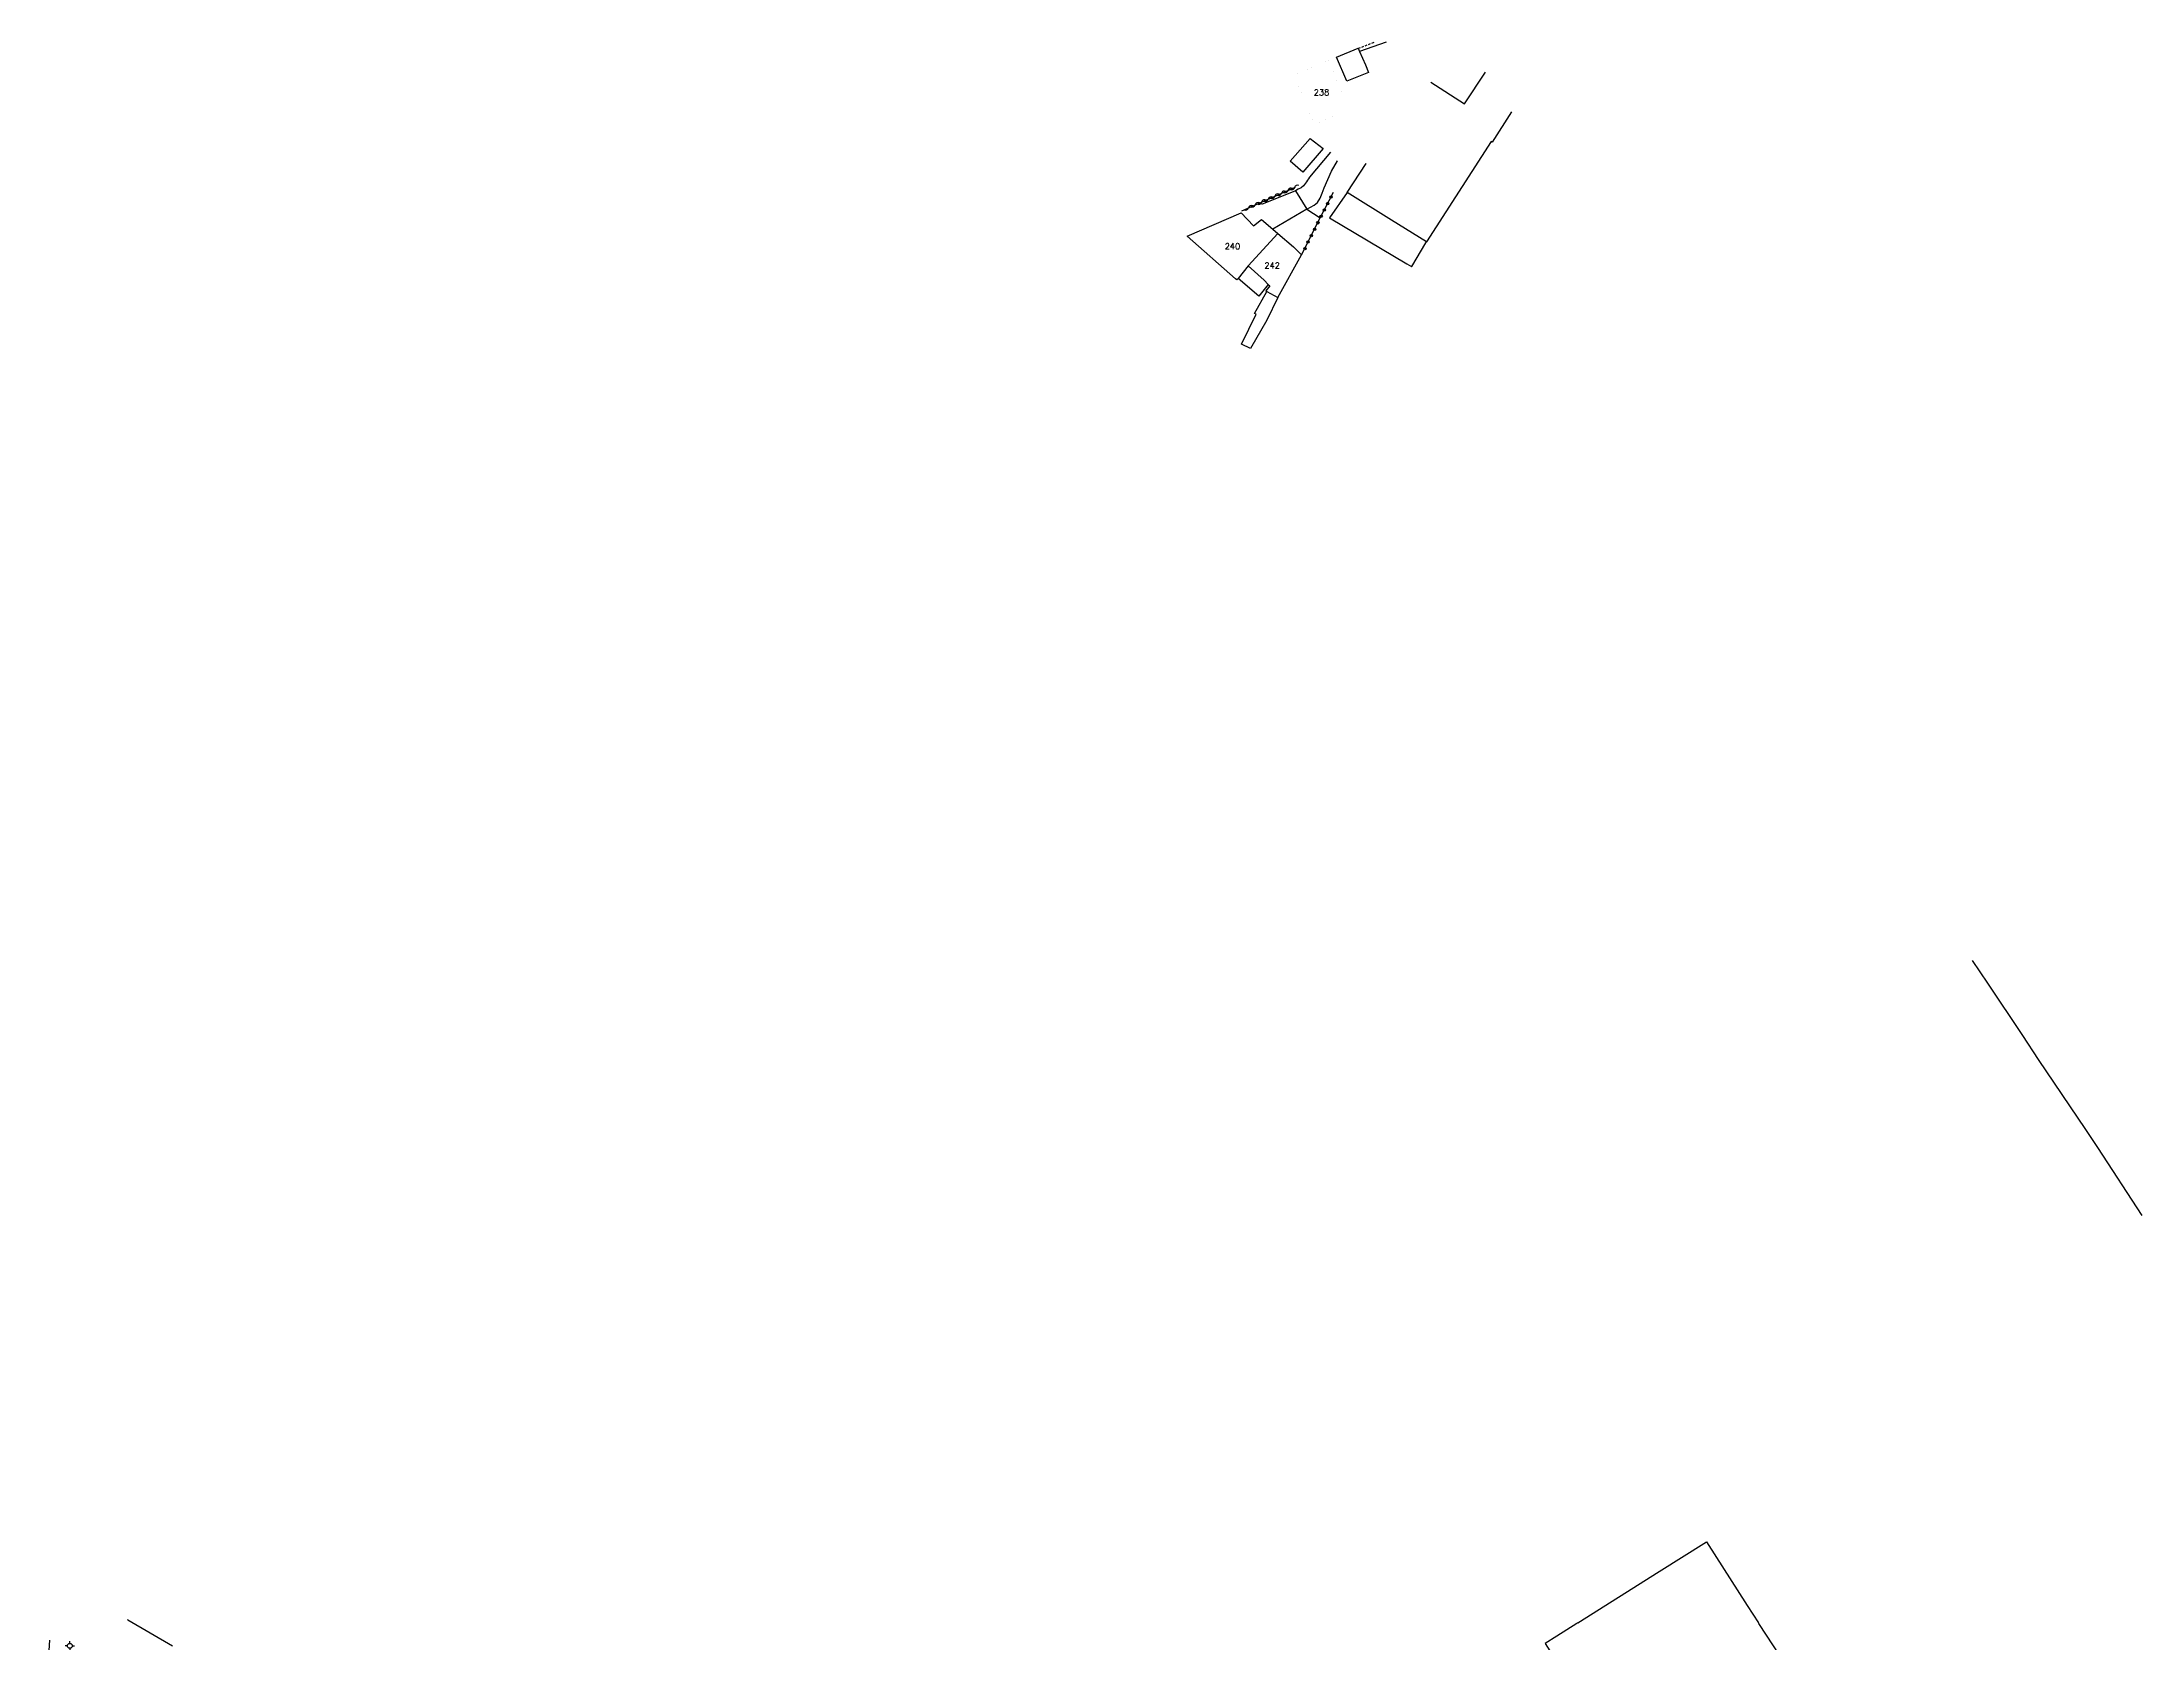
# Model space of a CAD drawing. Header units: millimetres. Extents: x 80000 to 81000, y 145000 to 146000.
# Drawn here: x 80026.8 to 80463.9, y 145666.6 to 146000 of the extents above; entities that cross this region are included whole.
import ezdxf
from ezdxf.enums import TextEntityAlignment as Align

# ---------------------------------------------------------------- set-up
doc = ezdxf.new("R2010")
doc.units = ezdxf.units.MM
doc.linetypes.add('DASHED', pattern=[0.75, 0.5, -0.25])
doc.layers.get('0').update_dxf_attribs({"linetype": 'CONTINUOUS'})
for name, color, linetype in [('W0014', 7, 'CONTINUOUS'), ('W0017', 7, 'CONTINUOUS'), ('W0071', 7, 'CONTINUOUS'), ('W0101', 7, 'CONTINUOUS'), ('W0104', 1, 'CONTINUOUS'), ('W0112', 1, 'DASHED'), ('W0120', 7, 'CONTINUOUS'), ('W0214', 2, 'CONTINUOUS'), ('W0310', 3, 'CONTINUOUS'), ('W0323', 7, 'CONTINUOUS'), ('W0610', 7, 'CONTINUOUS'), ('W0991', 7, 'CONTINUOUS'), ('W1102', 7, 'CONTINUOUS')]:
    doc.layers.add(name, color=color, linetype=linetype)
doc.styles.get("Standard").update_dxf_attribs({"font": 'romans.shx', "width": 0.85})

# ---------------------------------------------------------------- blocks, each defined once
blk = doc.blocks.new('T610')
for p, q in [((-0.500001, 0), (-1.000002, 0)), ((0, 0.500001), (0, 1.000002)), ((0.500001, 0), (1.000002, 0)), ((0, -0.500001), (0, -1.000002))]:
    blk.add_line(p, q)
blk.add_ellipse((0, 0), major_axis=(-0.353554, 0.353554), ratio=1, start_param=3.926990817, end_param=10.2101761242)
blk = doc.blocks.new('t323o')
at = {"color": 0, "linetype": 'Continuous'}
for radius in [0.25, 0.15]:
    blk.add_circle((0, 0), radius, dxfattribs=at)
blk = doc.blocks.new('t310o')
at = {"color": 0, "linetype": 'Continuous'}
for centre, start, end in [((-0.5, 0.38), 216.8699, 323.1304), ((0.5, -0.37), 36.8699, 143.1303)]:
    blk.add_arc(centre, 0.625, start, end, dxfattribs=at)

msp = doc.modelspace()

# ---------------------------------------------------------------- linework, layer by layer
at = {"layer": 'W0014'}
for points in [[(80428.58, 145808.84), (80431.77, 145804.13), (80439.07, 145793.24), (80442.29, 145788.2), (80452.13, 145773.68), (80454.38, 145770.32), (80454.63, 145769.93)], [(80454.63, 145769.93), (80463.92, 145755.78)]]:
    msp.add_lwpolyline(points, dxfattribs=at)
at = {"layer": 'W0017'}
for points in [[(80306.6, 146000), (80301.09, 145998.01)], [(80287.75, 145969.04), (80280.63, 145966.2)], [(80290.11, 145965.24), (80283, 145961.05)], [(80290.11, 145965.24), (80292.9, 145963.37)]]:
    msp.add_lwpolyline(points, dxfattribs=at)
at = {"layer": 'W0071'}
for points in [[(80295.01, 145977.04), (80290.66, 145971.87), (80290.45, 145971.55), (80290.24, 145971.23), (80290.03, 145970.92), (80289.82, 145970.61), (80289.61, 145970.31), (80289.38, 145970.03), (80288.88, 145969.65), (80288.31, 145969.34), (80287.75, 145969.04), (80290.11, 145965.24), (80290.88, 145965.65), (80291.65, 145966.06), (80292.31, 145966.57), (80292.9, 145967.48), (80293.3, 145968.56), (80293.7, 145969.63)], [(80293.7, 145969.63), (80295.24, 145973.1), (80296.49, 145975.24), (80296.49, 145975.24), (80296.49, 145975.24), (80296.49, 145975.24), (80296.49, 145975.24)]]:
    msp.add_lwpolyline(points, dxfattribs=at)
at = {"layer": 'W0101', "const_width": 0.002}
msp.add_lwpolyline([(80291.65, 145982.86), (80287.4, 145993.16), (80294.57, 145996.16), (80298.91, 145985.92), (80291.65, 145982.86)], close=True, dxfattribs=at)
at = {"layer": 'W0101'}
for points in [[(80315.9, 145991.63), (80322.93, 145987.15)], [(80322.93, 145987.15), (80327.26, 145993.75)], [(80332.7, 145985.46), (80328.65, 145979.13), (80328.43, 145979.29)], [(80328.43, 145979.29), (80314.97, 145958.38), (80307.75, 145962.93), (80298.46, 145968.7), (80302.45, 145974.69), (80302.45, 145974.69), (80302.45, 145974.69), (80302.45, 145974.69)], [(80277.9, 145953.41), (80275.77, 145950.81), (80275.51, 145950.49), (80275.28, 145950.7), (80265.2, 145959.6), (80276.43, 145964.47), (80278.97, 145961.77), (80280.63, 145963.04), (80283, 145961.05), (80284.05, 145960.16)], [(80284.05, 145960.16), (80287.32, 145957.4), (80288.9, 145955.78), (80288.98, 145955.7), (80289.01, 145955.67)], [(80277.9, 145953.41), (80281.23, 145950.45), (80282.08, 145949.55), (80282.38, 145949.24), (80281.53, 145948.2), (80281.75, 145948.08), (80284.06, 145946.83), (80289.01, 145955.67)], [(80346.52, 145671), (80363.41, 145681.64), (80373.3, 145687.86)], [(80373.3, 145687.86), (80381.73, 145674.58), (80384.07, 145671)], [(80346.52, 145671), (80346.29, 145670.86), (80342.13, 145668.24), (80339.68, 145666.7), (80356.81, 145639.75), (80364.93, 145626.69), (80381.86, 145637.43), (80384.12, 145633.9), (80392.5, 145620.32), (80409.5, 145631.06), (80409.35, 145631.3), (80405.38, 145637.48), (80398.59, 145648.09), (80390.61, 145660.97), (80387.19, 145666.22), (80384.16, 145670.86), (80384.07, 145671)]]:
    msp.add_lwpolyline(points, dxfattribs=at)
at = {"layer": 'W0104'}
for points in [[(80298.39, 145991.86), (80296.29, 145996.87), (80300.81, 145998.69), (80301.09, 145998.01), (80302.27, 145995.22), (80302.91, 145993.67)], [(80289.25, 145972.93), (80286.64, 145975.21), (80290.81, 145979.95), (80293.48, 145977.8), (80289.25, 145972.93)]]:
    msp.add_lwpolyline(points, close=True, dxfattribs=at)
for points in [[(80298.46, 145968.7), (80294.81, 145963.42), (80310.93, 145953.86), (80311.89, 145953.3), (80311.95, 145953.26), (80314.85, 145958.17), (80314.97, 145958.38)], [(80282.08, 145949.55), (80280.1, 145947.11), (80275.77, 145950.81)], [(80284.06, 145946.83), (80281.75, 145942.12), (80278.34, 145936.21), (80276.48, 145937.14), (80279.56, 145943.38), (80279.19, 145943.52), (80281.75, 145948.08)]]:
    msp.add_lwpolyline(points, dxfattribs=at)
at = {"layer": 'W0112'}
msp.add_lwpolyline([(80300.81, 145998.69), (80304.22, 146000)], dxfattribs=at)
at = {"layer": 'W0120'}
msp.add_lwpolyline([(80028.37, 145667.35), (80028.26, 145665.26), (80028.18, 145663.59), (80028.07, 145661.33), (80027.98, 145659.67), (80027.82, 145656.39), (80027.53, 145650.65), (80027.45, 145649.01), (80027.14, 145642.96), (80027.06, 145641.23), (80026.88, 145637.79), (80026.84, 145636.83)], dxfattribs=at)
at = {"layer": 'W0214'}
msp.add_lwpolyline([(80044.67, 145671.63), (80044.65, 145671.64), (80044.67, 145671.63), (80054, 145666.17)], dxfattribs=at)
at = {"layer": 'W0310'}
msp.add_lwpolyline([(80276.57, 145964.88), (80287.75, 145969.8)], dxfattribs=at)
at = {"layer": 'W0323'}
msp.add_lwpolyline([(80289.01, 145955.67), (80292.9, 145963.37), (80295.63, 145968.78)], dxfattribs=at)
at = {"layer": 'W1102'}
msp.add_lwpolyline([(80284.05, 145960.16), (80277.9, 145953.41)], dxfattribs=at)

# ---------------------------------------------------------------- block references
at = {"layer": 'W0310', "rotation": 23.77112292441785}
for p in [(80286.18, 145969.11), (80287.55, 145969.71), (80277.94, 145965.48), (80279.32, 145966.09), (80280.69, 145966.69), (80282.06, 145967.29), (80283.43, 145967.9), (80284.81, 145968.5)]:
    msp.add_blockref('t310o', p, dxfattribs=at)
at = {"layer": 'W0323'}
for p, rotation in [((80293.74, 145965.04), 63.21516673966352), ((80294.42, 145966.38), 63.21516673966352), ((80295.1, 145967.72), 63.21516673966352), ((80291.72, 145961.03), 63.20901323029347), ((80292.39, 145962.37), 63.20901323029347), ((80293.07, 145963.71), 63.21516673966352), ((80289.69, 145957.01), 63.20901323029347), ((80290.36, 145958.35), 63.20901323029347), ((80291.04, 145959.69), 63.20901323029347)]:
    msp.add_blockref('t323o', p, dxfattribs=dict(at, rotation=rotation))
at = {"layer": 'W0610'}
msp.add_blockref('T610', (80032.63, 145666.2), dxfattribs=at)

# ---------------------------------------------------------------- texts
at = {"layer": 'W0991'}
for s, p in [('238', (80293.15, 145989.51)), ('240', (80274.61, 145957.48)), ('242', (80282.88, 145953.49))]:
    msp.add_text(s, height=1.25, dxfattribs=at).set_placement(p, align=Align.MIDDLE_CENTER)

doc.saveas('drawing.dxf')
